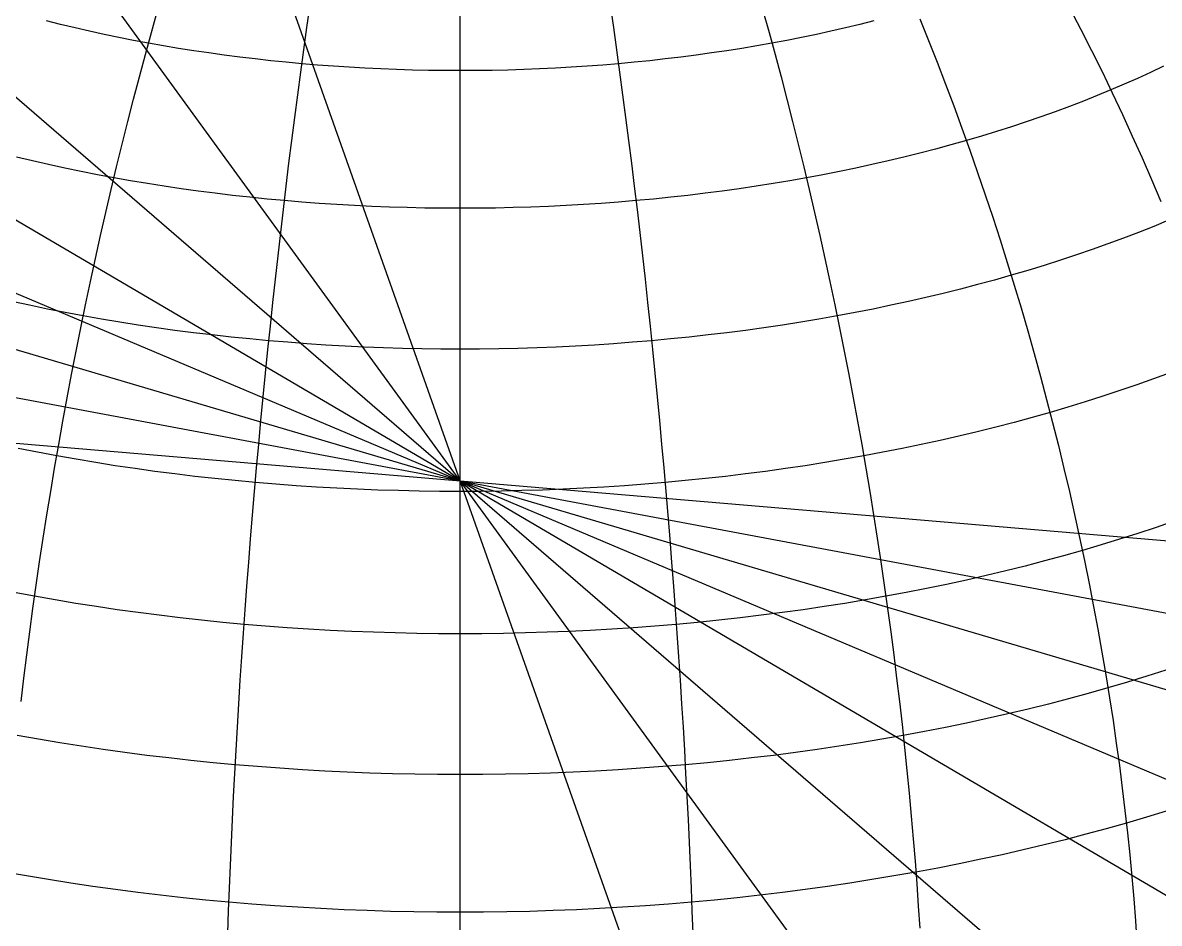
# Model space of a CAD drawing. Header units: millimetres. Extents: x -85 to 85, y -85 to 85.
# Drawn here: x -27.3 to 43.6, y -27 to 29.3 of the extents above; entities that cross this region are included whole.
import ezdxf

# ---------------------------------------------------------------- set-up
doc = ezdxf.new("R2010")
doc.units = ezdxf.units.MM
doc.layers.add('CUT_OUTER', color=1, linetype='Continuous')
doc.layers.add('ENGRAVE_FINE', color=8, linetype='Continuous')

msp = doc.modelspace()

# ---------------------------------------------------------------- linework, layer by layer
at = {"layer": 'CUT_OUTER'}
msp.add_circle((0, 0), 85, dxfattribs=at)
at = {"layer": 'ENGRAVE_FINE'}
for points in [[(14.7592, -41.0532), (-14.7598, 42.3395)], [(29.0707, -39.3173), (-29.0705, 40.6018)], [(42.4979, -36.0783), (-42.4988, 37.3638)], [(54.6308, -31.4501), (-54.6368, 32.7384)], [(-27.4074, -13.1011), (-27.234, -11.6555), (-27.0523, -10.2063), (-26.8624, -8.754), (-26.6643, -7.2991), (-26.4581, -5.842), (-26.2438, -4.383), (-26.0215, -2.9228), (-25.7913, -1.4616), (-25.5533, 0), (-25.3074, 1.4616), (-25.0539, 2.9228), (-24.7927, 4.383), (-24.5239, 5.842), (-24.2477, 7.2991), (-23.9642, 8.754), (-23.6733, 10.2063), (-23.3752, 11.6555), (-23.0699, 13.1011), (-22.7577, 14.5427), (-22.4385, 15.9799), (-22.1125, 17.4122), (-21.7797, 18.8392), (-21.4403, 20.2604), (-21.0944, 21.6755), (-20.7421, 23.084), (-20.3834, 24.4855), (-20.0186, 25.8795), (-19.6476, 27.2656), (-19.2706, 28.6435), (-18.8878, 30.0126)], [(-14.5072, -27.5688), (-14.4575, -26.1673), (-14.4034, -24.7577), (-14.3449, -23.3407), (-14.2821, -21.9165), (-14.2149, -20.4857), (-14.1433, -19.0486), (-14.0675, -17.6058), (-13.9874, -16.1575), (-13.903, -14.7044), (-13.8144, -13.2467), (-13.7215, -11.785), (-13.6245, -10.3198), (-13.5234, -8.8514), (-13.4181, -7.3803), (-13.3087, -5.9069), (-13.1953, -4.4318), (-13.0779, -2.9553), (-12.9564, -1.4779), (-12.8311, 0), (-12.7018, 1.4779), (-12.5686, 2.9553), (-12.4317, 4.4318), (-12.2909, 5.9069), (-12.1464, 7.3803), (-11.9982, 8.8514), (-11.8463, 10.3198), (-11.6909, 11.785), (-11.5318, 13.2467), (-11.3693, 14.7044), (-11.2033, 16.1575), (-11.0339, 17.6058), (-10.8611, 19.0486), (-10.685, 20.4857), (-10.5057, 21.9165), (-10.3231, 23.3407), (-10.1374, 24.7577), (-9.9486, 26.1673), (-9.7568, 27.5688), (-9.5621, 28.9619), (-9.3644, 30.3462)], [(0, -27.6733), (0, -26.2664), (0, -24.8516), (0, -23.4292), (0, -21.9996), (0, -20.5634), (0, -19.1208), (0, -17.6725), (0, -16.2188), (0, -14.7601), (0, -13.2969), (0, -11.8297), (0, -10.3589), (0, -8.8849), (0, -7.4082), (0, -5.9293), (0, -4.4486), (0, -2.9665), (0, -1.4835), (0, 0), (0, 1.4835), (0, 2.9665), (0, 4.4486), (0, 5.9293), (0, 7.4082), (0, 8.8849), (0, 10.3589), (0, 11.8297), (0, 13.2969), (0, 14.7601), (0, 16.2188), (0, 17.6725), (0, 19.1208), (0, 20.5634), (0, 21.9996), (0, 23.4292), (0, 24.8516), (0, 26.2664), (0, 27.6733), (0, 29.0717), (0, 30.4613)], [(9.3644, 30.3462), (9.5621, 28.9619), (9.7568, 27.5688), (9.9486, 26.1673), (10.1374, 24.7577), (10.3231, 23.3407), (10.5057, 21.9165), (10.685, 20.4857), (10.8611, 19.0486), (11.0339, 17.6058), (11.2033, 16.1575), (11.3693, 14.7044), (11.5318, 13.2467), (11.6909, 11.785), (11.8463, 10.3198), (11.9982, 8.8514), (12.1464, 7.3803), (12.2909, 5.9069), (12.4317, 4.4318), (12.5686, 2.9553), (12.7018, 1.4779), (12.8311, 0)], [(18.8878, 30.0126), (19.2706, 28.6435), (19.6476, 27.2656), (20.0186, 25.8795), (20.3834, 24.4855), (20.7421, 23.084), (21.0944, 21.6755), (21.4403, 20.2604), (21.7797, 18.8392), (22.1125, 17.4122), (22.4385, 15.9799), (22.7577, 14.5427), (23.0699, 13.1011), (23.3752, 11.6555), (23.6733, 10.2063), (23.9642, 8.754), (24.2477, 7.2991), (24.5239, 5.842), (24.7927, 4.383), (25.0539, 2.9228), (25.3074, 1.4616), (25.5533, 0)], [(38.0509, 30.1522), (38.7293, 28.8452), (39.396, 27.5293), (40.0507, 26.2051), (40.6932, 24.8729), (41.3233, 23.5331), (41.9408, 22.1862), (42.5456, 20.8324), (43.1374, 19.4724), (43.716, 18.1064)], [(25.8212, 29.366), (24.9328, 29.1445), (24.0369, 28.9309), (23.1336, 28.725), (22.2233, 28.5271), (21.3062, 28.3372), (20.3826, 28.1553), (19.4528, 27.9815), (18.517, 27.8158), (17.5757, 27.6583), (16.629, 27.5091), (15.6772, 27.3681), (14.7206, 27.2354), (13.7596, 27.1112), (12.7943, 26.9953), (11.8252, 26.8879), (10.8525, 26.7889), (9.8764, 26.6985), (8.8974, 26.6166), (7.9156, 26.5432), (6.9315, 26.4784), (5.9452, 26.4222), (4.9571, 26.3747), (3.9675, 26.3357), (2.9767, 26.3054), (1.9849, 26.2838), (0.9926, 26.2708), (0, 26.2664), (-0.9926, 26.2708), (-1.9849, 26.2838), (-2.9767, 26.3054), (-3.9675, 26.3357), (-4.9571, 26.3747), (-5.9452, 26.4222), (-6.9315, 26.4784), (-7.9156, 26.5432), (-8.8974, 26.6166), (-9.8764, 26.6985), (-10.8525, 26.7889), (-11.8252, 26.8879), (-12.7943, 26.9953), (-13.7596, 27.1112), (-14.7206, 27.2354), (-15.6772, 27.3681), (-16.629, 27.5091), (-17.5757, 27.6583), (-18.517, 27.8158), (-19.4528, 27.9815), (-20.3826, 28.1553), (-21.3062, 28.3372), (-22.2233, 28.5271), (-23.1336, 28.725), (-24.0369, 28.9309), (-24.9328, 29.1445), (-25.8212, 29.366)], [(28.677, 29.494), (29.22, 28.1486), (29.7542, 26.7946), (30.2793, 25.4324), (30.7952, 24.0625), (31.3017, 22.6852), (31.7986, 21.301), (32.2859, 19.9104), (32.7633, 18.5137), (33.2308, 17.1113), (33.6881, 15.7038), (34.1352, 14.2914), (34.5719, 12.8747), (34.998, 11.4541), (35.4135, 10.03), (35.8182, 8.6028), (36.212, 7.173), (36.5947, 5.741), (36.9663, 4.3073), (37.3267, 2.8723), (37.6757, 1.4363), (38.0132, 0)], [(61.0456, 0), (61.4317, -1.3703), (61.799, -2.7402), (62.1476, -4.1093), (62.4772, -5.4771), (62.7878, -6.8433), (63.0792, -8.2073), (63.3515, -9.5689), (63.6044, -10.9276), (63.838, -12.2829), (64.0521, -13.6345), (64.2467, -14.9819), (64.4218, -16.3248), (64.5772, -17.6627), (64.713, -18.9952), (64.829, -20.3219), (64.9253, -21.6424), (65.0018, -22.9564), (65.0585, -24.2633), (65.0954, -25.5629), (65.1125, -26.8547), (-65.1097, 28.1383)], [(43.8797, 26.5368), (43.08, 26.1573), (42.2672, 25.7849), (41.4415, 25.4197), (40.6032, 25.0617), (39.7525, 24.711), (38.8897, 24.3679), (38.015, 24.0323), (37.1288, 23.7044), (36.2313, 23.3843), (35.3227, 23.0721), (34.4034, 22.7679), (33.4736, 22.4717), (32.5336, 22.1837), (31.5837, 21.9039), (30.6241, 21.6325), (29.6553, 21.3694), (28.6774, 21.1149), (27.6907, 20.8689), (26.6957, 20.6316), (25.6925, 20.403), (24.6814, 20.1832), (23.6629, 19.9723), (22.6371, 19.7703), (21.6045, 19.5772), (20.5653, 19.3932), (19.5198, 19.2183), (18.4683, 19.0525), (17.4113, 18.896), (16.3489, 18.7487), (15.2816, 18.6107), (14.2096, 18.482), (13.1332, 18.3627), (12.0529, 18.2528), (10.9689, 18.1523), (9.8815, 18.0613), (8.7912, 17.9799), (7.6982, 17.9079), (6.6028, 17.8455), (5.5054, 17.7927), (4.4063, 17.7494), (3.3059, 17.7158), (2.2045, 17.6917), (1.1024, 17.6773), (0, 17.6725), (-1.1024, 17.6773), (-2.2045, 17.6917), (-3.3059, 17.7158), (-4.4063, 17.7494), (-5.5054, 17.7927), (-6.6028, 17.8455), (-7.6982, 17.9079), (-8.7912, 17.9799), (-9.8815, 18.0613), (-10.9689, 18.1523), (-12.0529, 18.2528), (-13.1332, 18.3627), (-14.2096, 18.482), (-15.2816, 18.6107), (-16.3489, 18.7487), (-17.4113, 18.896), (-18.4683, 19.0525), (-19.5198, 19.2183), (-20.5653, 19.3932), (-21.6045, 19.5772), (-22.6371, 19.7703), (-23.6629, 19.9723), (-24.6814, 20.1832), (-25.6925, 20.403), (-26.6957, 20.6316), (-27.6907, 20.8689)], [(70.7243, 0), (71.0698, -1.3372), (71.3937, -2.6739), (71.6959, -4.0099), (71.9762, -5.3446), (72.2345, -6.6777), (72.4709, -8.0088), (72.6852, -9.3374), (72.8774, -10.6632), (73.0474, -11.9857), (73.1951, -13.3046), (73.3205, -14.6194), (73.4236, -15.9298), (73.5043, -17.2353), (73.5626, -18.5356), (73.5985, -19.8302), (73.612, -21.1188), (-73.6031, 22.4009)], [(44.2022, 16.9291), (43.2761, 16.5474), (42.3369, 16.1738), (41.3847, 15.8085), (40.4199, 15.4515), (39.4428, 15.1031), (38.4537, 14.7632), (37.4529, 14.4319), (36.4407, 14.1095), (35.4173, 13.796), (34.3832, 13.4914), (33.3386, 13.1959), (32.2839, 12.9096), (31.2193, 12.6325), (30.1452, 12.3647), (29.062, 12.1064), (27.9698, 11.8575), (26.8692, 11.6182), (25.7604, 11.3886), (24.6437, 11.1686), (23.5195, 10.9585), (22.3882, 10.7582), (21.25, 10.5678), (20.1054, 10.3873), (18.9546, 10.2169), (17.7981, 10.0565), (16.6361, 9.9062), (15.4691, 9.7662), (14.2973, 9.6363), (13.1213, 9.5166), (11.9412, 9.4073), (10.7574, 9.3082), (9.5704, 9.2195), (8.3805, 9.1412), (7.1881, 9.0733), (5.9934, 9.0158), (4.7969, 8.9687), (3.599, 8.932), (2.3999, 8.9059), (1.2001, 8.8902), (0, 8.8849), (-1.2001, 8.8902), (-2.3999, 8.9059), (-3.599, 8.932), (-4.7969, 8.9687), (-5.9934, 9.0158), (-7.1881, 9.0733), (-8.3805, 9.1412), (-9.5704, 9.2195), (-10.7574, 9.3082), (-11.9412, 9.4073), (-13.1213, 9.5166), (-14.2973, 9.6363), (-15.4691, 9.7662), (-16.6361, 9.9062), (-17.7981, 10.0565), (-18.9546, 10.2169), (-20.1054, 10.3873), (-21.25, 10.5678), (-22.3882, 10.7582), (-23.5195, 10.9585), (-24.6437, 11.1686), (-25.7604, 11.3886), (-26.8692, 11.6182), (-27.9698, 11.8575)], [(78.3607, 0), (78.6189, -1.3095), (78.853, -2.6186), (79.0632, -3.927), (79.2492, -5.2341), (79.4112, -6.5396), (79.5489, -7.8431), (79.6624, -9.1443), (79.7516, -10.4427), (79.8166, -11.7378), (79.8572, -13.0294), (79.8735, -14.3171), (-79.8655, 15.6004)], [(83.2911, 0), (83.4242, -1.2911), (83.5318, -2.5819), (83.614, -3.8719), (83.6707, -5.1607), (83.702, -6.4479), (-83.7077, 7.7331)], [(44.3009, 7.4114), (43.2681, 7.0293), (42.2222, 6.6563), (41.1634, 6.2925), (40.0921, 5.9379), (39.0085, 5.5928), (37.9131, 5.2571), (36.8061, 4.9311), (35.6879, 4.6148), (34.5588, 4.3082), (33.4192, 4.0116), (32.2694, 3.725), (31.1098, 3.4484), (29.9408, 3.1821), (28.7626, 2.9259), (27.5756, 2.6801), (26.3802, 2.4446), (25.1768, 2.2197), (23.9658, 2.0052), (22.7474, 1.8014), (21.5221, 1.6083), (20.2903, 1.4258), (19.0522, 1.2541), (17.8084, 1.0933), (16.5591, 0.9433), (15.3048, 0.8043), (14.0459, 0.6762), (12.7826, 0.5592), (11.5155, 0.4531), (10.2448, 0.3582), (8.9711, 0.2743), (7.6946, 0.2016), (6.4157, 0.1401), (5.1349, 0.0897), (3.8526, 0.0504), (2.569, 0.0224), (1.2847, 0.0056), (0, 0), (-1.2847, 0.0056), (-2.569, 0.0224), (-3.8526, 0.0504), (-5.1349, 0.0897), (-6.4157, 0.1401), (-7.6946, 0.2016), (-8.9711, 0.2743), (-10.2448, 0.3582), (-11.5155, 0.4531), (-12.7826, 0.5592), (-14.0459, 0.6762), (-15.3048, 0.8043), (-16.5591, 0.9433), (-17.8084, 1.0933), (-19.0522, 1.2541), (-20.2903, 1.4258), (-21.5221, 1.6083), (-22.7474, 1.8014), (-23.9658, 2.0052), (-25.1768, 2.2197), (-26.3802, 2.4446), (-27.5756, 2.6801)], [(12.8311, 0), (12.9564, -1.4779), (13.0779, -2.9553), (13.1953, -4.4318), (13.3087, -5.9069), (13.4181, -7.3803), (13.5234, -8.8514), (13.6245, -10.3198), (13.7215, -11.785), (13.8144, -13.2467), (13.903, -14.7044), (13.9874, -16.1575), (14.0675, -17.6058), (14.1433, -19.0486), (14.2149, -20.4857), (14.2821, -21.9165), (14.3449, -23.3407), (14.4034, -24.7577), (14.4575, -26.1673), (14.5072, -27.5688)], [(25.5533, 0), (25.7913, -1.4616), (26.0215, -2.9228), (26.2438, -4.383), (26.4581, -5.842), (26.6643, -7.2991), (26.8624, -8.754), (27.0523, -10.2063), (27.234, -11.6555), (27.4074, -13.1011), (27.5724, -14.5427), (27.729, -15.9799), (27.8772, -17.4122), (28.0169, -18.8392), (28.1481, -20.2604), (28.2707, -21.6755), (28.3847, -23.084), (28.49, -24.4855), (28.5866, -25.8795), (28.6746, -27.2656)], [(38.0132, 0), (38.3391, -1.4363), (38.6533, -2.8723), (38.9558, -4.3073), (39.2464, -5.741), (39.525, -7.173), (39.7916, -8.6028), (40.0461, -10.03), (40.2884, -11.4541), (40.5184, -12.8747), (40.7361, -14.2914), (40.9414, -15.7038), (41.1342, -17.1113), (41.3144, -18.5137), (41.4821, -19.9104), (41.6372, -21.301), (41.7795, -22.6852), (41.9091, -24.0625), (42.026, -25.4324), (42.1301, -26.7946), (42.2213, -28.1486)], [(44.539, -1.8634), (43.4221, -2.2472), (42.292, -2.6212), (41.149, -2.9853), (39.9934, -3.3393), (38.8257, -3.6833), (37.6461, -4.0169), (36.4551, -4.3403), (35.253, -4.6532), (34.0401, -4.9555), (32.8169, -5.2473), (31.5837, -5.5283), (30.3408, -5.7985), (29.0887, -6.0578), (27.8278, -6.3061), (26.5583, -6.5434), (25.2808, -6.7696), (23.9956, -6.9847), (22.7031, -7.1884), (21.4036, -7.3809), (20.0977, -7.562), (18.7856, -7.7316), (17.4678, -7.8898), (16.1446, -8.0365), (14.8166, -8.1716), (13.484, -8.2951), (12.1473, -8.4069), (10.807, -8.5071), (9.4633, -8.5955), (8.1168, -8.6722), (6.7678, -8.7372), (5.4167, -8.7903), (4.064, -8.8317), (2.71, -8.8613), (1.3552, -8.879), (0, -8.8849), (-1.3552, -8.879), (-2.71, -8.8613), (-4.064, -8.8317), (-5.4167, -8.7903), (-6.7678, -8.7372), (-8.1168, -8.6722), (-9.4633, -8.5955), (-10.807, -8.5071), (-12.1473, -8.4069), (-13.484, -8.2951), (-14.8166, -8.1716), (-16.1446, -8.0365), (-17.4678, -7.8898), (-18.7856, -7.7316), (-20.0977, -7.562), (-21.4036, -7.3809), (-22.7031, -7.1884), (-23.9956, -6.9847), (-25.2808, -6.7696), (-26.5583, -6.5434), (-27.8278, -6.3061)], [(44.0285, -11.1516), (42.8386, -11.5306), (41.6356, -11.8992), (40.4199, -12.2573), (39.1919, -12.6046), (37.952, -12.9412), (36.7005, -13.267), (35.4378, -13.5818), (34.1644, -13.8855), (32.8805, -14.178), (31.5866, -14.4593), (30.2831, -14.7293), (28.9704, -14.9878), (27.6488, -15.2349), (26.3189, -15.4704), (24.9809, -15.6942), (23.6353, -15.9063), (22.2825, -16.1067), (20.9229, -16.2952), (19.5569, -16.4718), (18.185, -16.6365), (16.8075, -16.7892), (15.425, -16.9299), (14.0377, -17.0584), (12.6461, -17.1749), (11.2507, -17.2791), (9.8519, -17.3712), (8.4501, -17.4511), (7.0457, -17.5187), (5.6391, -17.574), (4.2308, -17.6171), (2.8213, -17.6479), (1.4108, -17.6663), (0, -17.6725), (-1.4108, -17.6663), (-2.8213, -17.6479), (-4.2308, -17.6171), (-5.6391, -17.574), (-7.0457, -17.5187), (-8.4501, -17.4511), (-9.8519, -17.3712), (-11.2507, -17.2791), (-12.6461, -17.1749), (-14.0377, -17.0584), (-15.425, -16.9299), (-16.8075, -16.7892), (-18.185, -16.6365), (-19.5569, -16.4718), (-20.9229, -16.2952), (-22.2825, -16.1067), (-23.6353, -15.9063), (-24.9809, -15.6942), (-26.3189, -15.4704), (-27.6488, -15.2349)], [(44.0588, -19.9496), (42.8216, -20.3287), (41.5713, -20.697), (40.3083, -21.0542), (39.0331, -21.4004), (37.7459, -21.7354), (36.4473, -22.0592), (35.1376, -22.3715), (33.8171, -22.6724), (32.4864, -22.9617), (31.1457, -23.2394), (29.7956, -23.5053), (28.4364, -23.7594), (27.0686, -24.0016), (25.6925, -24.2318), (24.3085, -24.45), (22.9172, -24.656), (21.5189, -24.8499), (20.114, -25.0316), (18.703, -25.201), (17.2863, -25.358), (15.8643, -25.5027), (14.4376, -25.6349), (13.0064, -25.7546), (11.5712, -25.8619), (10.1325, -25.9566), (8.6908, -26.0387), (7.2464, -26.1083), (5.7997, -26.1652), (4.3513, -26.2095), (2.9016, -26.2411), (1.451, -26.2601), (0, -26.2664), (-1.451, -26.2601), (-2.9016, -26.2411), (-4.3513, -26.2095), (-5.7997, -26.1652), (-7.2464, -26.1083), (-8.6908, -26.0387), (-10.1325, -25.9566), (-11.5712, -25.8619), (-13.0064, -25.7546), (-14.4376, -25.6349), (-15.8643, -25.5027), (-17.2863, -25.358), (-18.703, -25.201), (-20.114, -25.0316), (-21.5189, -24.8499), (-22.9172, -24.656), (-24.3085, -24.45), (-25.6925, -24.2318), (-27.0686, -24.0016), (-28.4364, -23.7594)]]:
    msp.add_lwpolyline(points, dxfattribs=at)

doc.saveas('drawing.dxf')
